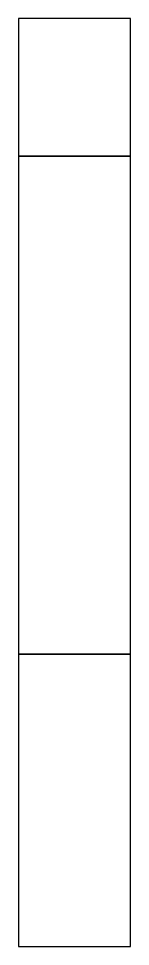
# Model space of a CAD drawing. Header units: inches. Extents: x 0 to 13, y 0 to 108.
import ezdxf

# ---------------------------------------------------------------- set-up
doc = ezdxf.new("R2010")
doc.units = ezdxf.units.IN
doc.header["$MEASUREMENT"] = 0
doc.layers.add('Default', color=18, linetype='Continuous', true_color=0x000000)

msp = doc.modelspace()

# ---------------------------------------------------------------- linework, layer by layer
at = {"layer": 'Default'}
for points in [[(0, 92), (13, 92), (13, 108), (0, 108)], [(0, 34), (13, 34), (13, 92), (0, 92)], [(0, 0), (13, 0), (13, 34), (0, 34)]]:
    msp.add_lwpolyline(points, close=True, dxfattribs=at)

doc.saveas('drawing.dxf')
